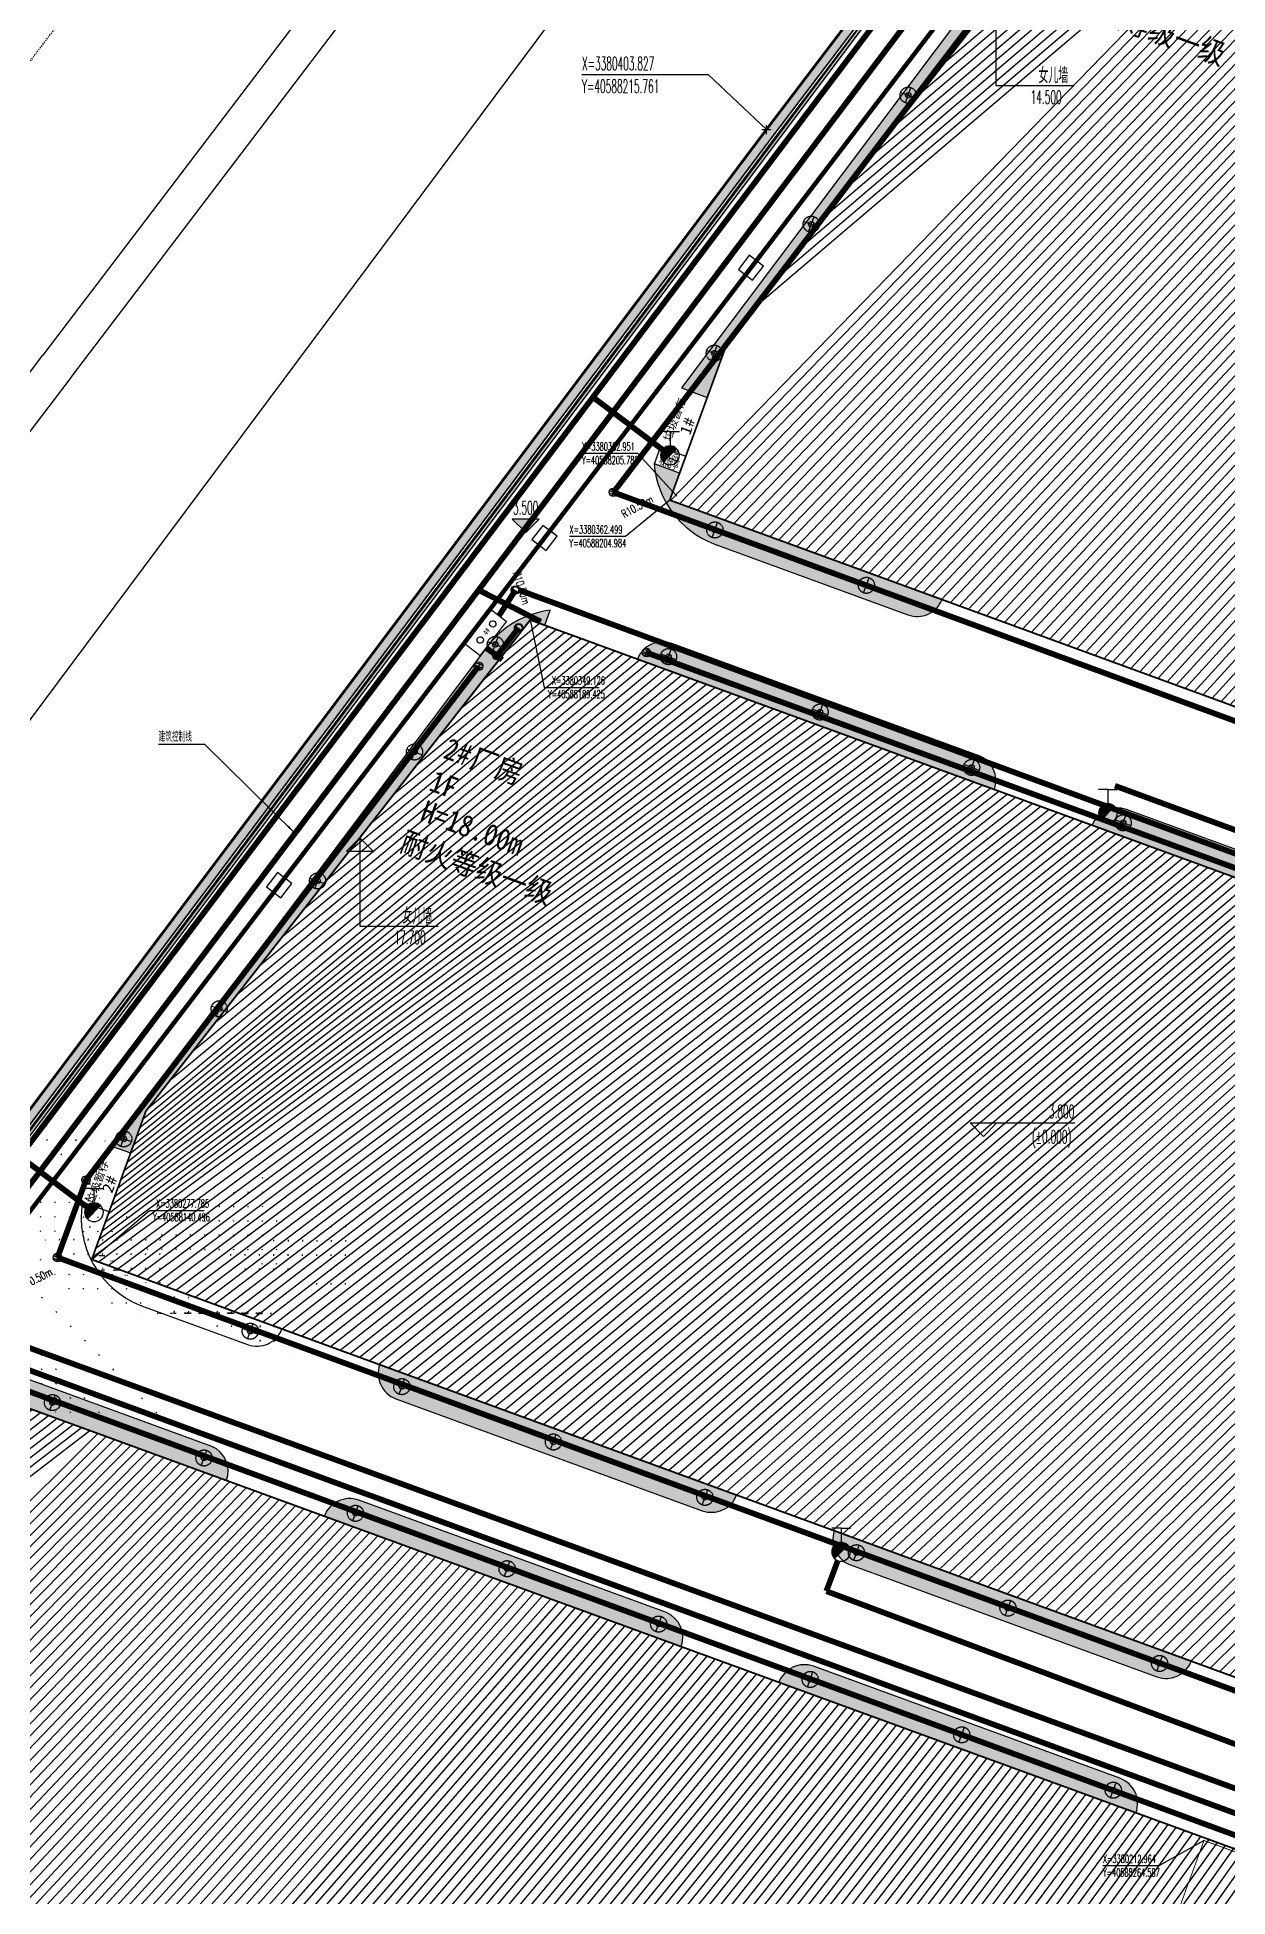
# Model space of a CAD drawing. Extents: x 40587128995 to 40589176181, y 3379422231 to 3381196839.
# Drawn here: x 40588134414 to 40588267242, y 3380206683 to 3380414141 of the extents above; entities that cross this region are included whole.
import ezdxf

# ---------------------------------------------------------------- set-up
doc = ezdxf.new("R2010")
doc.units = 0
doc.header["$LTSCALE"] = 10
for name, pattern in [('CENTER', [50.800000000000004, 31.75, -6.35, 6.35, -6.35]), ('CONTINOUS', [0]), ('DASH', [0.35, 0.25, -0.1]), ('DASHDOT', [25.399999999999995, 12.7, -6.349999999999999, 0, -6.349999999999999]), ('DOTE', [2.4200000000000004, 2, -0.2, 0.02, -0.2]), ('PHANTOM2', [31.749999999999986, 15.875, -3.174999999999999, 3.174999999999999, -3.174999999999999, 3.174999999999999, -3.174999999999999])]:
    doc.linetypes.add(name, pattern=pattern)
for name, color, linetype in [('0-HX', 1, 'Continuous'), ('A-AXIS-DOTE', 14, 'DOTE'), ('A-CURTAIN', 84, 'Continuous'), ('A-HATCH-1', 252, 'Continuous'), ('A-LIN-V', 9, 'Continuous'), ('A-SFCE', 30, 'Continuous'), ('A-建筑提资施工单位', 211, 'Continuous'), ('AS-WALL', 40, 'Continuous'), ('EQUIP_消火栓', 7, 'Continuous'), ('Gps-ZF污水', 2, 'TG_W'), ('JT-路缘石线', 5, 'Continuous'), ('JT-道路中心线', 1, 'DASHDOT'), ('JT-道路红线', 7, 'Continuous'), ('PUB_TEXT', 7, 'Continuous'), ('WELL_污水', 2, 'Continuous'), ('WELL_雨水', 4, 'Continuous'), ('WIRE-照明', 1, 'Continuous'), ('YD-规划单元', 6, 'PHANTOM2'), ('建-尺寸', 3, 'Continuous'), ('建-引出', 3, 'Continuous'), ('建-文字', 7, 'Continuous'), ('建-标高', 3, 'Continuous'), ('建筑物控制线', 7, 'Continuous'), ('总-坐标', 3, 'Continuous'), ('总-标高', 3, 'Continuous'), ('高压线', 210, 'Continuous')]:
    doc.layers.add(name, color=color, linetype=linetype)
for name, color, linetype, lineweight in [('Gps-ZF消防', 1, 'TG_X', 60), ('Gps-ZF给水', 3, 'TG_J', 60), ('Gps-ZF雨水', 4, 'TG_Y', 60)]:
    doc.layers.add(name, color=color, linetype=linetype, lineweight=lineweight)
doc.styles.add('-宋体', font='', dxfattribs={"width": 0.75})
doc.styles.add('A-DIM', font='SIMPLEX', dxfattribs={"bigfont": 'GBCBIG'})
doc.styles.add('A-STANDARD', font='SIMPLEX', dxfattribs={"width": 0.7, "bigfont": 'GBCBIG'})
doc.styles.add('TG_LINETYPE', font='SIMPLEX', dxfattribs={"width": 0.8, "height": 3, "bigfont": 'HZTXT'})
doc.styles.add('黑体', font='simhei.ttf', dxfattribs={"width": 0.9})
doc.styles.get('-宋体').set_extended_font_data('SimSun')
doc.linetypes.add('TG_GD', pattern='A,2,-0.7,["GD",TG_LINETYPE,S=0.1,R=0,X=-0.6,Y=-0.15],0', length=2.7)
doc.linetypes.add('TG_J', pattern='A,2,-0.3,["J",TG_LINETYPE,S=0.1,R=0,X=-0.23,Y=-0.15],0', length=2.3)
doc.linetypes.add('TG_W', pattern='A,2,-0.3,["W",TG_LINETYPE,S=0.1,R=0,X=-0.23,Y=-0.15],0', length=2.3)
doc.linetypes.add('TG_X', pattern='A,5,-0.3,["X",TG_LINETYPE,S=0.1,R=0,X=-0.23,Y=-0.15],0', length=5.3)
doc.linetypes.add('TG_Y', pattern='A,2,-0.3,["Y",TG_LINETYPE,S=0.1,R=0,X=-0.25,Y=-0.15],0', length=2.3)
pattern_1 = [(19.99999999999998, (440.107795715332, 194.2398300170898), (956.275963936384, 2050.740422578524), [240, -48, 64, -48, 240, -960]), (19.99999999999998, (348.5154342651367, 211.9834671020508), (956.275963936384, 2050.740422578524), [160, -120, 240, -120, 160, -800]), (19.99999999999998, (655.8504104614258, 1004.918022155762), (956.275963936384, 2050.740422578524), [200, -80, 200, -1120]), (19.99999999999998, (-205.3501281738281, 1032.003547668457), (956.275963936384, 2050.740422578524), [80, -160, 80, -1280]), (110, (-54.99931335449219, 1086.72677230835), (-2050.740422578524, 956.275963936384), [143.9999999999999, -1456]), (110, (724.3924865722656, 348.7915229797363), (-2050.740422578524, 956.275963936384), [159.9999999999999, -1440]), (110, (881.3766403198242, 1087.002857208252), (-2050.740422578524, 956.275963936384), [159.9999999999999, -1440]), (65.00000000000001, (925.3208694458008, 404.8966331481934), (-547.2322293314808, 1503.508193286057), [160, -2102.7416992]), (154.9999999999999, (534.4087371826172, 262.6162528991699), (-1503.508193286057, -547.2322293314808), [160, -2102.741699199999]), (83.43494882, (877.4794540405273, 395.9972076416016), (-547.2322292444445, 1503.508193285503), [160, -3417.7087632]), (95.96375653, (799.5678939819336, 376.1531410217285), (-547.2322291846804, 1503.508193052025), [159.9999999999999, -6436.969001599999]), (95.96375653, (956.5520477294922, 1114.364471435547), (-547.2322291846804, 1503.508193052025), [128, -6468.969001599999]), (95.96375653, (-24.92916107177734, 1097.671417236328), (-547.2322291846804, 1503.508193052025), [112, -6484.969001599998]), (124.03624347, (649.2170791625977, 321.4299125671387), (-547.2322292935037, 1503.508193012417), [160, -6436.9690016]), (124.03624347, (806.2012252807617, 1059.641246795654), (-547.2322292935037, 1503.508193012417), [128, -6468.9690016]), (124.03624347, (-85.06947326660156, 1075.782127380371), (-547.2322292935037, 1503.508193012417), [112, -6484.9690016]), (136.5650512, (576.7778244018555, 286.5507621765137), (-547.2322299226216, 1503.508193038666), [159.9999999999999, -3417.706876319999])]
pattern_2 = [(45, (0, 0), (-673.5192090801867, 673.5192090801867), [])]

# ---------------------------------------------------------------- blocks, each defined once
blk = doc.blocks.new('GGRrrrr')
at = {"layer": 'A-CURTAIN'}
h = blk.add_hatch(dxfattribs=at)
h.set_pattern_fill('草坪或沼泽', color=256, scale=400, angle=19.99999999999998)
h.set_pattern_definition(pattern_1)
h.paths.add_polyline_path([(1393117.320922852, 618300.9193000793), (1393292.936767578, 540880.4741477966), (1330517.002159119, 532866.5696678162), (1241737.975387573, 527102.5202484131), (1161598.890319824, 521245.7613601685), (1240382.850791931, 783371.5528144836), (1244595.073738098, 797109.7279624939), (1261185.678756714, 852563.1131820679), (1335771.367614746, 847453.3053207397), (1355485.375518799, 842594.5098495483), (1380777.422203064, 840861.7712898254), (1392639.610717773, 828900.035358429), (1392845.235137939, 738250.2696037292), (1391845.237701416, 738248.0012702942), (1391806.246421814, 755447.9559936523), (1391306.45426178, 755446.8222770691), (1391785.831069946, 764447.9511528015), (1391640.544288635, 828487.3259391785), (1380332.88168335, 839889.8824043274), (1355330.389472961, 841602.7838134766), (1335616.381584167, 846461.5792884827), (1261914.650527954, 851510.8278846741), (1245552.140869141, 796819.8416023254), (1241339.732727051, 783081.0626220703), (1162974.660324097, 522348.9729347229), (1241669.135520935, 528100.1562232971), (1330421.199440002, 533862.4550628662), (1392290.937599182, 541760.6755371094), (1392117.323532104, 618298.6509666443)])
h.paths.add_polyline_path([(1393076.15146637, 636450.5321846008), (1392076.154045105, 636448.2638511658), (1392062.989784241, 641998.404788971), (1391563.607894897, 641997.2195243835), (1392041.628883362, 650998.2749595642), (1391886.520614624, 720048.3890342712), (1392886.518035889, 720050.6573638916)])
h = blk.add_hatch(dxfattribs=at)
h.set_pattern_fill('草坪或沼泽', color=256, scale=400, angle=19.99999999999998)
h.set_pattern_definition([(19.99999999999998, (440.107795715332, 194.2398300170898), (956.2759639363836, 2050.740422578524), [240, -48, 64, -48, 240, -960]), (19.99999999999998, (348.5154342651367, 211.9834671020508), (956.2759639363836, 2050.740422578524), [160, -120, 240, -120, 160, -800]), (19.99999999999998, (655.8504104614258, 1004.918022155762), (956.2759639363836, 2050.740422578524), [200, -80, 200, -1120]), (19.99999999999998, (-205.3501281738281, 1032.003547668457), (956.2759639363836, 2050.740422578524), [80, -160, 80, -1280]), (110, (-54.99931335449219, 1086.72677230835), (-2050.740422578524, 956.2759639363836), [143.9999999999999, -1456]), (110, (724.3924865722656, 348.7915229797363), (-2050.740422578524, 956.2759639363836), [159.9999999999999, -1440]), (110, (881.3766403198242, 1087.002857208252), (-2050.740422578524, 956.2759639363836), [159.9999999999999, -1440]), (65.00000000000001, (925.3208694458008, 404.8966331481934), (-547.2322293314807, 1503.508193286057), [160, -2102.7416992]), (154.9999999999999, (534.4087371826172, 262.6162528991699), (-1503.508193286057, -547.2322293314807), [160, -2102.741699199999]), (83.43494882, (877.4794540405273, 395.9972076416016), (-547.2322292444445, 1503.508193285503), [160, -3417.7087632]), (95.96375653, (799.5678939819336, 376.1531410217285), (-547.2322291846804, 1503.508193052025), [159.9999999999999, -6436.969001599999]), (95.96375653, (956.5520477294922, 1114.364471435547), (-547.2322291846804, 1503.508193052025), [128, -6468.969001599999]), (95.96375653, (-24.92916107177734, 1097.671417236328), (-547.2322291846804, 1503.508193052025), [112, -6484.969001599998]), (124.03624347, (649.2170791625977, 321.4299125671387), (-547.2322292935037, 1503.508193012417), [160, -6436.9690016]), (124.03624347, (806.2012252807617, 1059.641246795654), (-547.2322292935037, 1503.508193012417), [128, -6468.9690016]), (124.03624347, (-85.06947326660156, 1075.782127380371), (-547.2322292935037, 1503.508193012417), [112, -6484.9690016]), (136.5650512, (576.7778244018555, 286.5507621765137), (-547.232229922622, 1503.508193038667), [159.9999999999999, -3417.706876319999])])
edge = h.paths.add_edge_path()
edge.add_line((1391002.783584595, 755446.1334381104), (1391033.862896324, 755969.2298610318))
edge.add_line((1391033.86289978, 755969.2298622131), (1391484.60933056, 764440.2374043328))
edge.add_line((1391484.609329224, 764440.2374038696), (1391240.917746339, 828322.242167785))
edge.add_line((1391240.917747498, 828322.2421684265), (1380155.065434195, 839501.1268444082))
edge.add_line((1380155.065429688, 839501.1268424988), (1355268.395031075, 841206.093397873))
edge.add_line((1355268.39503479, 841206.0933990479), (1335554.387081419, 846064.8888675765))
edge.add_line((1335554.387077332, 846064.8888664246), (1262206.239214119, 851089.9137592164))
edge.add_line((1262206.239219666, 851089.9137611389), (1173161.430034699, 554852.1791891612))
edge.add_line((1173161.430030823, 554852.1791877747), (1173522.489795612, 554879.6278408373))
edge.add_line((1173522.4897995, 554879.6278419495), (1259298.694751966, 840247.1814245735))
edge.add_line((1259298.694747925, 840247.1814231873), (1260664.251583645, 840250.287743258))
edge.add_line((1260664.251579285, 840250.2877464294), (1260650.720505403, 845748.0085758491))
edge.add_line((1260650.72051239, 845748.0085716248), (1335651.042472096, 845918.1516353745))
edge.add_line((1335651.042472839, 845918.151638031), (1335663.543034486, 840420.7167655955))
edge.add_line((1335663.543029785, 840420.7167663574), (1342663.498677632, 840436.620142065))
edge.add_line((1342663.498680115, 840436.6201400757), (1342656.698541388, 843434.4194341273))
edge.add_line((1342656.698539734, 843434.4194335938), (1345656.684828249, 843441.2245361431))
edge.add_line((1345656.684829712, 843441.2245368958), (1345663.514863657, 840443.5152480957))
edge.add_line((1345663.514862061, 840443.515247345), (1365660.002805453, 840488.87754378))
edge.add_line((1365660.002807617, 840488.8775444031), (1374552.106933233, 839873.2337869616))
edge.add_arc((1367357.655082703, 824128.4532546997), 17310.63983173795, 5.5802626876526915, 65.44234737564938, ccw=False)
edge.add_line((1384586.259040833, 825811.7408561707), (1385552.940604924, 825812.0992239242))
edge.add_line((1385552.940605164, 825812.0992240906), (1390246.63666195, 825822.7249858105))
edge.add_line((1390246.636665344, 825822.72498703), (1390404.911168448, 755445.2751032704))
edge.add_line((1390404.911170959, 755445.2751045227), (1391002.783589707, 755446.1334401162))
h = blk.add_hatch(dxfattribs=at)
h.set_pattern_fill('草坪或沼泽', color=256, scale=400, angle=19.99999999999998)
h.set_pattern_definition(pattern_1)
edge = h.paths.add_edge_path()
edge.add_line((1244511.714828491, 753063.8315238953), (1244495.919566525, 760027.0825533024))
edge.add_line((1244495.91960144, 760027.0825538635), (1267770.087429236, 832316.7940167233))
edge.add_line((1267770.087432861, 832316.7940177917), (1276681.976823113, 832337.0095257644))
edge.add_line((1276681.976821899, 832337.0095252991), (1276681.864180329, 832386.6813997305))
edge.add_arc((1274781.869064331, 832382.3714904785), 1900.000004354328, 0.1299683560727448, 90.13029558499731)
edge.add_line((1274777.548301697, 834282.3665809631), (1273442.691794555, 834279.3309857612))
edge.add_arc((1273670.986663818, 823776.4695892334), 10505.34226203356, 91.24521050012937, 163.5760376897314)
edge.add_line((1263594.306396484, 826746.7777709961), (1241444.485177469, 753056.8738986957))
edge.add_line((1241444.485176086, 753056.8738975525), (1244511.714866437, 753063.8315246797))
h = blk.add_hatch(dxfattribs=at)
h.set_pattern_fill('草坪或沼泽', color=256, scale=400, angle=19.99999999999998)
h.set_pattern_definition(pattern_1)
edge = h.paths.add_edge_path()
edge.add_arc((1251035.08908844, 748479.080696106), 10502.4191854123, 204.9011365285855, 269.0242459533844)
edge.add_line((1250856.24029541, 737978.1844558716), (1273895.891715717, 738030.4470174348))
edge.add_arc((1273887.830123901, 741033.4533042908), 3003.017108624813, 270.1538102820707, 358.1640819205608)
edge.add_line((1276889.305717468, 740937.2446479797), (1244539.388879331, 740863.8629252309))
edge.add_line((1244539.388885498, 740863.8629264832), (1244532.130176988, 744063.8546750674))
edge.add_line((1244532.130172729, 744063.854675293), (1241508.802618243, 744056.9966351244))
h = blk.add_hatch(dxfattribs=at)
h.set_pattern_fill('草坪或沼泽', color=256, scale=400, angle=19.99999999999998)
h.set_pattern_definition(pattern_1)
edge = h.paths.add_edge_path()
edge.add_line((1340673.053886414, 726131.8710365295), (1304273.147523377, 726049.3024029064))
edge.add_arc((1304280.257789612, 723048.5780677795), 3000.732761440782, 90.13576303030504, 179.160840893651)
edge.add_line((1301279.846862793, 723092.5254974365), (1343679.737787056, 723188.7043322843))
edge.add_arc((1340679.557159424, 723131.1453666687), 3000.732717909149, 1.099094208299572, 90.12417308169158)
h = blk.add_hatch(dxfattribs=at)
h.set_pattern_fill('草坪或沼泽', color=256, scale=400, angle=19.99999999999998)
h.set_pattern_definition(pattern_1)
edge = h.paths.add_edge_path()
edge.add_line((1213241.468276978, 651742.6384086609), (1213230.245631259, 656690.0771190752))
edge.add_line((1213230.245628357, 656690.0771179199), (1234555.110030854, 722941.168785134))
edge.add_line((1234555.110023499, 722941.1687889099), (1236280.014089942, 722945.0815126264))
edge.add_line((1236280.014099121, 722945.0815086365), (1236275.950220798, 724736.6308973046))
edge.add_arc((1241091.393806458, 715405.9554367065), 10500.00008225838, 117.2976864888419, 163.2701943690267)
edge.add_line((1231035.828521729, 718428.4722938538), (1210989.765795253, 651737.5307025709))
edge.add_line((1210989.765800476, 651737.5307044983), (1213241.468278664, 651742.6384090135))
h = blk.add_hatch(dxfattribs=at)
h.set_pattern_fill('草坪或沼泽', color=256, scale=400, angle=19.99999999999998)
h.set_pattern_definition(pattern_1)
edge = h.paths.add_edge_path()
edge.add_line((1286673.192825317, 726009.3791160583), (1250273.286475942, 725926.8104894941))
edge.add_arc((1250280.396728516, 722926.0861434937), 3000.732772074907, 90.13576314297943, 179.1608408723139)
edge.add_line((1247279.985809326, 722970.0335731506), (1289679.876683383, 723066.212411882))
edge.add_arc((1286679.696029663, 723008.6534385681), 3000.732725771154, 1.099094388058252, 90.12417214740054)
h = blk.add_hatch(dxfattribs=at)
h.set_pattern_fill('草坪或沼泽', color=256, scale=400, angle=19.99999999999998)
h.set_pattern_definition(pattern_1)
edge = h.paths.add_edge_path()
edge.add_arc((1220429.906616211, 646659.3443145752), 10502.36725285113, 190.5551207995654, 269.0246204464354)
edge.add_line((1220251.127334595, 636158.4988288879), (1232876.804333863, 636187.1385668392))
edge.add_arc((1232869.683876038, 639187.8729019165), 3000.742783217569, 270.1359572156081, 359.1610467982657)
edge.add_line((1235870.104980469, 639143.9361076355), (1213270.16315967, 639092.6709738355))
edge.add_line((1213270.163154602, 639092.6709747314), (1213257.346861058, 644742.6564221524))
edge.add_line((1213257.346862793, 644742.6564216614), (1210105.248521833, 644735.5062795302))
h = blk.add_hatch(dxfattribs=at)
h.set_pattern_fill('草坪或沼泽', color=256, scale=400, angle=19.99999999999998)
h.set_pattern_definition(pattern_1)
edge = h.paths.add_edge_path()
edge.add_arc((1286869.555404663, 639310.375164032), 3000.732495473213, 270.1357585763391, 359.160846078512)
edge.add_line((1289869.966064453, 639266.4280128479), (1247470.075112538, 639170.2491647773))
edge.add_arc((1250482.251991272, 639240.0633735657), 3012.985823415574, 181.3277252892525, 269.8959363115104)
edge.add_line((1250476.779647827, 636227.0825157166), (1286876.665432227, 636309.6510913904))
h = blk.add_hatch(dxfattribs=at)
h.set_pattern_fill('草坪或沼泽', color=256, scale=400, angle=19.99999999999998)
h.set_pattern_definition(pattern_1)
edge = h.paths.add_edge_path()
edge.add_arc((1340869.416442871, 639432.8670730591), 3000.732488331771, 270.1357586946323, 359.1608460612784)
edge.add_line((1343869.827095032, 639388.9199180603), (1301469.936208466, 639292.7410691375))
edge.add_arc((1304482.113044739, 639362.5552558899), 3012.985795239498, 181.3277248735228, 269.8959357143729)
edge.add_line((1304476.640686035, 636349.5744285583), (1340876.52647743, 636432.1430073141))
h = blk.add_hatch(dxfattribs=at)
h.set_pattern_fill('草坪或沼泽', color=256, scale=400, angle=19.99999999999998)
h.set_pattern_definition(pattern_1)
edge = h.paths.add_edge_path()
edge.add_line((1185748.074562073, 560630.0388450623), (1185733.640342871, 566993.2914012733))
edge.add_line((1185733.640342712, 566993.2914009094), (1203143.912731761, 621069.6545047899))
edge.add_line((1203143.912742615, 621069.6545028687), (1235910.93553076, 621144.0030057082))
edge.add_arc((1232910.943313599, 621137.1773109436), 2999.999985297673, 0.1303612998922534, 87.61311056244813)
edge.add_line((1233035.884391785, 624134.5744552612), (1209907.398558564, 624081.9055503625))
edge.add_arc((1210514.833221436, 613566.1014328003), 10533.33342763112, 93.30595849659449, 162.2692528149877)
edge.add_line((1200481.852256775, 616773.9675941467), (1193114.388335245, 592268.2086978712))
edge.add_line((1193114.388336182, 592268.2086982727), (1183603.077510351, 560625.1731884984))
edge.add_line((1183603.077507019, 560625.1731872559), (1185748.074572494, 560630.0388427951))
h = blk.add_hatch(dxfattribs=at)
h.set_pattern_fill('草坪或沼泽', color=256, scale=400, angle=19.99999999999998)
h.set_pattern_definition(pattern_1)
edge = h.paths.add_edge_path()
edge.add_line((1287040.806640625, 624256.8511352539), (1250504.113560064, 624177.0929171236))
edge.add_arc((1250510.89805603, 621177.1005744934), 3000.000015930785, 90.12957437084302, 180.1295743348205)
edge.add_line((1247510.905708313, 621170.3160820007), (1289910.796650928, 621266.4949332544))
edge.add_arc((1286910.804420471, 621259.6692237854), 2999.999999915158, 0.1303615983810036, 87.51636267160562)
h = blk.add_hatch(dxfattribs=at)
h.set_pattern_fill('草坪或沼泽', color=256, scale=400, angle=19.99999999999998)
h.set_pattern_definition(pattern_1)
edge = h.paths.add_edge_path()
edge.add_arc((1340910.665458679, 621382.1611061096), 3000.000032491627, 0.1303622008561954, 90.01041753989271)
edge.add_line((1340910.120002747, 624382.1610908508), (1304510.221264935, 624299.5989977652))
edge.add_arc((1304510.779785156, 621299.578414917), 3000.020633575555, 90.01066680074346, 180.1293045809646)
edge.add_line((1301510.766784668, 621292.8080024719), (1343910.6577286, 621388.9868501455))
h = blk.add_hatch(dxfattribs=at)
h.set_pattern_fill('草坪或沼泽', color=256, scale=400, angle=19.99999999999998)
h.set_pattern_definition(pattern_1)
edge = h.paths.add_edge_path()
edge.add_arc((1366854.08354187, 557567.3064079285), 10500.95958867027, 276.7299927720031, 359.7136384216881)
edge.add_line((1377354.912010193, 557514.8233337402), (1377227.296795576, 613895.1785001811))
edge.add_arc((1366726.211540222, 613939.9874267578), 10501.18082145006, 359.7555160636466, 90.67036962113156)
edge.add_line((1366603.3489151, 624440.4494819641), (1358403.815305169, 624421.84987187))
edge.add_arc((1358513.579162598, 621420.9000549316), 3002.956530078024, 92.09473824480673, 180.1068492148898)
edge.add_line((1355510.627868652, 621415.2999305725), (1371310.587276265, 621451.1401619813))
edge.add_line((1371310.587272644, 621451.1401634216), (1371476.631944446, 548251.2558653583))
edge.add_line((1371476.631950378, 548251.2558631897), (1355676.334831895, 548215.403894989))
edge.add_line((1355676.334831238, 548215.4038963318), (1355678.849491072, 547255.2565739391))
edge.add_arc((1357184.369812012, 547261.123123169), 1505.531773620441, 180.2232627455438, 273.2156327615923)
edge.add_line((1357268.821014404, 545757.9618110657), (1368084.697529821, 547138.7043205072))
for points in [[(1161598.890319824, 521245.7613601685), (1240382.850791931, 783371.5528144836), (1244595.073738098, 797109.7279624939), (1261185.678756714, 852563.1131820679), (1335771.367614746, 847453.3053207397), (1355485.375518799, 842594.5098495483), (1380777.422203064, 840861.7712898254), (1392639.610717773, 828900.035358429), (1392845.235137939, 738250.2696037292), (1391845.237701416, 738248.0012702942), (1391806.246421814, 755447.9559936523), (1391306.45426178, 755446.8222770691), (1391785.831069946, 764447.9511528015), (1391640.544288635, 828487.3259391785), (1380332.88168335, 839889.8824043274), (1355330.389472961, 841602.7838134766), (1335616.381584167, 846461.5792884827), (1261914.650527954, 851510.8278846741), (1245552.140869141, 796819.8416023254), (1241339.732727051, 783081.0626220703), (1162974.660324097, 522348.9729347229)], [(1262206.239219666, 851089.9137611389), (1173161.430030823, 554852.1791877747)], [(1173522.4897995, 554879.6278419495), (1259298.694747925, 840247.1814231873)]]:
    blk.add_lwpolyline(points, dxfattribs=at)
for points in [[(1244511.714828491, 753063.8315238953), (1244495.91960144, 760027.0825538635), (1267770.087432861, 832316.7940177917), (1276681.976821899, 832337.0095252991), (1276681.864181519, 832386.6814002991, 0.4142152351523207), (1274777.548301697, 834282.3665809631), (1273442.691795349, 834279.330986023, 0.3265163471127786), (1263594.306396484, 826746.7777709961), (1241444.485176086, 753056.8738975525)], [(1340673.053886414, 726131.8710365295), (1304273.147521973, 726049.3024024963, 0.4092385442458439), (1301279.846862793, 723092.5254974365), (1343679.737785339, 723188.7043304443, 0.4092385493910953)], [(1213241.468276978, 651742.6384086609), (1213230.245628357, 656690.0771179199), (1234555.110023499, 722941.1687889099), (1236280.014099121, 722945.0815086365), (1236275.950218201, 724736.630897522, 0.2033273801087603), (1231035.828521729, 718428.4722938538), (1210989.765800476, 651737.5307044983)], [(1286673.192825317, 726009.3791160583), (1250273.286476135, 725926.8104896545, 0.4092385435631795), (1247279.985809326, 722970.0335731506), (1289679.876663208, 723066.2124137878, 0.4092385437160415)], [(1210105.248519897, 644735.5062789917, 0.3564257198133136), (1220251.127334595, 636158.4988288879), (1232876.804328918, 636187.1385650635, 0.4092386039449073), (1235870.104980469, 639143.9361076355), (1213270.163154602, 639092.6709747314), (1213257.346862793, 644742.6564216614), (1210105.248519897, 644735.5062789917)], [(1286876.665435791, 636309.6510925293, 0.4092385933467603), (1289869.966064453, 639266.4280128479), (1247470.075119019, 639170.2491645813, 0.4069131239025187), (1250476.779647827, 636227.0825157166)], [(1340876.526481628, 636432.1430091858, 0.4092385926563766), (1343869.827095032, 639388.9199180603), (1301469.936210632, 639292.7410697937, 0.4069131229799161), (1304476.640686035, 636349.5744285583)], [(1185748.074562073, 560630.0388450623), (1185733.640342712, 566993.2914009094), (1203143.912742615, 621069.6545028687), (1235910.935531616, 621144.0030059814, 0.4014032657888819), (1233035.884391785, 624134.5744552612), (1209907.3985672, 624081.9055480957, 0.3103326616780871), (1200481.852256775, 616773.9675941467), (1193114.388336182, 592268.2086982727), (1183603.077507019, 560625.1731872559)], [(1287040.806640625, 624256.8511352539), (1250504.113563538, 624177.092918396, 0.4142135621889499), (1247510.905708313, 621170.3160820007), (1289910.796653748, 621266.494934082, 0.4009131874781764)], [(1343910.657730103, 621388.9868507385, 0.4136005439757319), (1340910.120002747, 624382.1610908508), (1304510.221229553, 624299.5990028381, 0.4148201630166241), (1301510.766784668, 621292.8080024719)]]:
    blk.add_lwpolyline(points, format="xyb", close=True, dxfattribs=at)
blk.add_lwpolyline([(1241509.020378113, 744056.9971313477, 0.2873268089435856), (1250856.24029541, 737978.1844558716), (1273895.891716003, 738030.4470176697, 0.4040783612994883), (1276889.305717468, 740937.2446479797), (1244539.388885498, 740863.8629264832), (1244532.130172729, 744063.854675293), (1241508.802619934, 744056.996635437)], format="xyb", dxfattribs=at)
blk = doc.blocks.new('G$CD8C487B3')
at = {"layer": 'A-LIN-V'}
blk.add_lwpolyline([(-829.9999923706055, 1420.000015258789), (1170.000009536743, 1420.000015258789), (1170.000015258789, -1579.999984741211), (-829.9999923706055, -1579.999984741211)], close=True, dxfattribs=at)
at = {"layer": '建-文字', "style": 'A-STANDARD', "width": 0.7}
for s, p in [('成品', (131.3953342437744, -770.7031173706055)), ('吸烟亭', (1076.070449829102, -1170.814247131348))]:
    blk.add_text(s, height=1057.777777777778, rotation=89.99999981319148, dxfattribs=at).set_placement(p)
blk = doc.blocks.new('G$C8544DC05')
at = {"layer": 'A-AXIS-DOTE'}
for points in [[(-0.4500000402331352, -1.499999985098839), (0.4499999657273293, -1.49999999627471)], [(-5.21540641784668e-08, -1.949999995529652), (-7.450580596923828e-09, -1.049999989569187)]]:
    blk.add_lwpolyline(points, dxfattribs=at)
at = {"layer": 'A-LIN-V', "linetype": 'DASH', "ltscale": 0.001}
blk.add_circle((-3.725290298461914e-08, -1.49999999627471), 0.4500000024073871, dxfattribs=at)
at = {"layer": 'A-LIN-V'}
blk.add_circle((-3.725290298461914e-08, -1.49999999627471), 0.1500000024073871, dxfattribs=at)
at = {"layer": '建-文字', "style": 'A-STANDARD', "width": 0.7}
blk.add_text('路灯', height=0.1762962962962963, dxfattribs=at).set_placement((-0.120827428996563, -1.579730201512575))
blk = doc.blocks.new('00总图-C')
at = {"layer": 'A-HATCH-1'}
h = blk.add_hatch(dxfattribs=at)
h.set_pattern_fill('ANSI31', color=256, scale=600)
h.set_pattern_definition([(45, (0, 0), (-673.5192090801866, 673.5192090801866), [])])
h.paths.add_polyline_path([(40588309017.24251, 3380324808.789411), (40588308914.29071, 3380324527.007708), (40588204983.80682, 3380362499.063575), (40588211560.117, 3380380498.591922), (40588258364.53622, 3380440305.243856), (40588340280.27267, 3380410376.499106), (40588340177.32092, 3380410094.717414), (40588342807.28352, 3380409133.833927), (40588342910.23534, 3380409415.615627), (40588355167.73914, 3380404937.212323), (40588323801.75727, 3380319087.720896), (40588311578.57062, 3380323660.051459), (40588311647.2051, 3380323847.90593)])
h = blk.add_hatch(dxfattribs=at)
h.set_pattern_fill('ANSI31', color=256, scale=600)
h.set_pattern_definition(pattern_2)
h.paths.add_polyline_path([(40588140496.06805, 3380277785.006165), (40588146540.46045, 3380294328.662395), (40588189424.8968, 3380349126.363404), (40588317658.96648, 3380302274.746078), (40588288901.09678, 3380223563.724436)])
h = blk.add_hatch(dxfattribs=at)
h.set_pattern_fill('ANSI31', color=256, scale=600)
h.set_pattern_definition(pattern_2)
h.paths.add_polyline_path([(40588089757.16908, 3380219628.731724), (40588083180.85894, 3380201629.203375), (40588257603.73141, 3380137902.038649), (40588282723.98868, 3380206656.82238), (40588124769.27721, 3380264367.177512)])
at = {"layer": '建-引出'}
blk.add_hatch(color=256, dxfattribs=at).paths.add_polyline_path([(40588163089.66531, 3380325427.393301), (40588162532.40985, 3380326144.23807), (40588162364.05771, 3380325973.189668)], flags=17)
at = {"layer": '建-标高'}
blk.add_hatch(color=256, dxfattribs=at).paths.add_polyline_path([(40588188913.04744, 3380358868.641962), (40588190413.04744, 3380360368.641962), (40588187413.04744, 3380360368.641962)], flags=17)
at = {"layer": '总-坐标'}
for points in [[(40588205787.63011, 3380362950.636289), (40588205440.64363, 3380363446.620574), (40588205322.81322, 3380363338.380127)], [(40588204983.80679, 3380362499.063608), (40588204469.19778, 3380362180.351192), (40588204570.68082, 3380362056.653201)], [(40588189424.89684, 3380349126.36341), (40588189467.95969, 3380348522.587276), (40588189624.64993, 3380348554.962736)], [(40588140496.06788, 3380277785.006221), (40588141004.88725, 3380278112.882543), (40588140901.20544, 3380278234.743461)], [(40588264586.97226, 3380212963.858318), (40588264024.46583, 3380212740.281613), (40588264102.69575, 3380212600.71056)]]:
    blk.add_hatch(color=256, dxfattribs=at).paths.add_polyline_path(points, flags=17)
at = {"color": 1, "linetype": 'DASH', "ltscale": 3, "const_width": 300}
blk.add_lwpolyline([(40588374373.70446, 3380393980.898591), (40588367371.55781, 3380409302.927993), (40588344233.50639, 3380419662.492842), (40588327409.83178, 3380431029.725266), (40588259176.22743, 3380461579.853973), (40588224457.8989, 3380415266.100388), (40588215760.93867, 3380403827.430825), (40588051310.19777, 3380185028.900704), (40588128542.3989, 3380162853.200386), (40588213851.09889, 3380137607.100389), (40588275532.99889, 3380123451.400389)], close=True, dxfattribs=at)
at = {"layer": '0-HX', "linetype": 'CENTER', "ltscale": 0.2}
blk.add_lwpolyline([(40588374373.70446, 3380393980.898591), (40588367371.55781, 3380409302.927993), (40588344233.50639, 3380419662.492842), (40588327409.83178, 3380431029.725266), (40588259176.22743, 3380461579.853973), (40588224457.8989, 3380415266.100388), (40588215760.93867, 3380403827.430825), (40588051310.19777, 3380185028.900704), (40588128542.3989, 3380162853.200386), (40588213851.09889, 3380137607.100389), (40588275532.99889, 3380123451.400389)], close=True, dxfattribs=at)
at = {"layer": 'A-SFCE', "linetype": 'DASH'}
for points in [[(40588297421.67845, 3380186275.2518), (40588274896.56686, 3380124623.454611), (40588214105.07052, 3380138574.811246), (40588128822.27942, 3380163813.243817), (40588052982.28779, 3380185589.19868), (40588216558.6606, 3380403224.398946), (40588225255.99951, 3380414663.566556), (40588259497.00459, 3380460340.577489), (40588326921.93321, 3380430152.515933), (40588343745.60792, 3380418785.283481), (40588361534.81735, 3380410820.547568), (40588366618.76474, 3380408544.319479), (40588373293.57961, 3380393938.554342), (40588351315.52277, 3380333784.059697), (40588347755.68797, 3380325498.369755)], [(40588297139.89675, 3380186378.203611), (40588274705.63725, 3380124975.070877), (40588214181.26199, 3380138865.124507), (40588128906.24356, 3380164101.256846), (40588053483.91479, 3380185757.288075), (40588216797.97619, 3380403043.488082), (40588225495.42977, 3380414482.806521), (40588259593.23772, 3380459968.794543), (40588326775.56367, 3380429889.353124), (40588343599.23837, 3380418522.120672), (40588361412.22539, 3380410546.738856), (40588366392.92683, 3380408316.736924), (40588372969.54214, 3380393925.851067), (40588351036.59865, 3380333894.832758), (40588347480.05086, 3380325616.793515)]]:
    blk.add_lwpolyline(points, dxfattribs=at)
at = {"layer": 'AS-WALL', "color": 20, "true_color": 0xf72408, "const_width": 200.0000000000001}
for points in [[(40588309017.24251, 3380324808.789411), (40588308914.29071, 3380324527.007708), (40588204983.80682, 3380362499.063575), (40588211560.117, 3380380498.591922), (40588258364.53622, 3380440305.243856), (40588340280.27267, 3380410376.499106), (40588340177.32092, 3380410094.717414), (40588342807.28352, 3380409133.833927), (40588342910.23534, 3380409415.615627), (40588355167.73914, 3380404937.212323), (40588323801.75727, 3380319087.720896), (40588311578.57062, 3380323660.051459), (40588311647.2051, 3380323847.90593)], [(40588140496.06805, 3380277785.006165), (40588146540.46045, 3380294328.662395), (40588189424.8968, 3380349126.363404), (40588317658.96648, 3380302274.746078), (40588288901.09678, 3380223563.724436)], [(40588089757.16908, 3380219628.731724), (40588083180.85894, 3380201629.203375), (40588257603.73141, 3380137902.038649), (40588282723.98868, 3380206656.82238), (40588124769.27721, 3380264367.177512)]]:
    blk.add_lwpolyline(points, close=True, dxfattribs=at)
at = {"layer": 'AS-WALL', "color": 20, "linetype": 'DASH', "ltscale": 5, "true_color": 0xf72408, "const_width": 100}
blk.add_lwpolyline([(40588258152.52041, 3380195352.59972), (40588276186.54923, 3380188763.684468), (40588282621.0011, 3380206374.943059), (40588264586.97227, 3380212963.858315)], close=True, dxfattribs=at)
at = {"layer": 'JT-路缘石线', "ltscale": 10}
for p, q in [((40588135068.89999, 3380378664.6), (40588211385.61452, 3380479039.945292)), ((40588058241.99999, 3380277739), (40588135061.59999, 3380378654.9)), ((40588135061.59999, 3380378654.9), (40588135063.99999, 3380378658.2)), ((40588135063.99999, 3380378658.2), (40588135066.49999, 3380378661.4)), ((40588135066.49999, 3380378661.4), (40588135068.89999, 3380378664.6))]:
    blk.add_line(p, q, dxfattribs=at)
at = {"layer": 'JT-道路中心线', "flags": 128}
blk.add_lwpolyline([(40587953364.21122, 3380173190.251926), (40588041492.8, 3380290410), (40588118350.4, 3380391375.9), (40588168585.5, 3380457447.5), (40588202101.37713, 3380502157.2)], dxfattribs=at)
at = {"layer": 'JT-道路红线'}
blk.add_lwpolyline([(40587953364.21122, 3380131584.317257), (40588061432.3, 3380275325.5), (40588138244.59999, 3380376231.9), (40588138247.59999, 3380376235.7), (40588138250.49999, 3380376239.6), (40588138253.39999, 3380376243.4), (40588191826.09999, 3380446704.8)], dxfattribs=at)
at = {"layer": 'YD-规划单元', "ltscale": 2, "const_width": 1, "flags": 128}
blk.add_lwpolyline([(40588202729.90428, 3380502157.2), (40588184977.99999, 3380477547.2), (40588119207.59999, 3380393357.8), (40588029278.7, 3380274194.2), (40587961257.39999, 3380183824), (40587953364.21122, 3380173332.789425)], dxfattribs=at)
at = {"layer": '建-尺寸'}
for points in [[(40588200299.75504, 3380360255.772153, 0, 0, 0), (40588203669.9231, 3380362111.201489, 198, 0, 0), (40588204195.53163, 3380362400.572662, 0, 0, 0)], [(40588187173.00892, 3380354054.313833, 0, 0, 0), (40588188509.12884, 3380349798.058485, 198, 0, 0), (40588188688.83379, 3380349225.60226, 0, 0, 0)], [(40588133211.0677, 3380274134.735587, 0, 0, 0), (40588139605.25226, 3380277444.47935, 198, 0, 0), (40588140138.10098, 3380277720.29133, 0, 0, 0)]]:
    blk.add_lwpolyline(points, format="xyseb", dxfattribs=at)
at = {"layer": '建-引出'}
for p, q in [((40588153113.591, 3380335246.213505), (40588147960.97829, 3380335246.213505)), ((40588163089.66531, 3380325427.393301), (40588153113.591, 3380335246.213505))]:
    blk.add_line(p, q, dxfattribs=at)
at = {"layer": '建-标高'}
for p, q in [((40588241373.78751, 3380418594.477855), (40588241373.78751, 3380408747.145233)), ((40588241373.78751, 3380408747.145233), (40588250115.99174, 3380408747.145233)), ((40588188913.04744, 3380358868.641962), (40588187413.04744, 3380360368.641962)), ((40588190413.04744, 3380360368.641962), (40588187413.04744, 3380360368.641962)), ((40588188913.04744, 3380358868.641962), (40588190413.04744, 3380360368.641962)), ((40588170410.37728, 3380324826.112896), (40588168910.37728, 3380323326.112896)), ((40588170410.37728, 3380324826.112896), (40588171910.37728, 3380323326.112896)), ((40588170410.37728, 3380324826.112896), (40588170410.37728, 3380314978.780274)), ((40588168910.37728, 3380323326.112896), (40588171910.37728, 3380323326.112896)), ((40588170410.37728, 3380314978.780274), (40588179152.58151, 3380314978.780274))]:
    blk.add_line(p, q, dxfattribs=at)
at = {"layer": '建筑物控制线', "color": 6, "linetype": 'CENTER', "ltscale": 0.2, "const_width": 10}
blk.add_lwpolyline([(40588368973.08014, 3380393769.17734), (40588363607.59248, 3380405509.885407), (40588341794.0139, 3380415276.44603), (40588324970.33929, 3380426643.678454), (40588260780.11314, 3380455383.471544), (40588228448.40328, 3380412253.433139), (40588219749.53176, 3380400812.249756), (40588059670.64772, 3380187830.390625), (40588129941.80135, 3380167653.417532), (40588215120.95673, 3380142445.654731), (40588272350.83876, 3380129311.671485)], close=True, dxfattribs=at)
at = {"layer": '总-坐标', "color": 6}
for p, q in [((40588209324.71053, 3380409927.577245), (40588195189.71053, 3380409927.577245)), ((40588215760.93867, 3380403827.430825), (40588209324.71053, 3380409927.577245)), ((40588215260.93867, 3380403827.430825), (40588216260.93867, 3380403827.430825)), ((40588215760.93867, 3380403327.430825), (40588215760.93867, 3380404327.430825))]:
    blk.add_line(p, q, dxfattribs=at)
at = {"layer": '总-坐标'}
for p, q in [((40588201414.17615, 3380367711.572681), (40588195177.17615, 3380367711.572681)), ((40588205787.63011, 3380362950.636289), (40588201414.17615, 3380367711.572681)), ((40588204983.80679, 3380362499.063608), (40588200054.58797, 3380358455.084391)), ((40588200054.58797, 3380358455.084391), (40588193794.48797, 3380358455.084391)), ((40588189424.89684, 3380349126.36341), (40588190980, 3380341600)), ((40588190980, 3380341600), (40588197124.6, 3380341600)), ((40588140496.06788, 3380277785.006221), (40588146935.69672, 3380283263.976347)), ((40588146935.69672, 3380283263.976347), (40588153057.19672, 3380283263.976347)), ((40588264586.97226, 3380212963.858318), (40588259548.93963, 3380210140.028405)), ((40588259548.93963, 3380210140.028405), (40588253311.93963, 3380210140.028405))]:
    blk.add_line(p, q, dxfattribs=at)
at = {"layer": '总-标高'}
for p, q in [((40588239982.48199, 3380291517.852776), (40588238482.48199, 3380293017.852776)), ((40588238482.48199, 3380293017.852776), (40588250182.48199, 3380293017.852776)), ((40588239982.48199, 3380291517.852776), (40588241482.48199, 3380293017.852776))]:
    blk.add_line(p, q, dxfattribs=at)
at = {"layer": '高压线'}
blk.add_lwpolyline([(40587953364.21122, 3380096223.224099), (40588256020.42388, 3380502157.2)], dxfattribs=at)
at = {"rotation": 339.7997433640027}
blk.add_blockref('GGRrrrr', (40586781172.12674, 3380096947.084455), dxfattribs=at)
at = {"layer": 'A-LIN-V', "xscale": 2000, "yscale": 2000, "zscale": 2000, "rotation": 339.9297142500761}
for p in [(40588232616.92977, 3380410486.798872), (40588221801.81477, 3380396098.14753), (40588210986.69976, 3380381709.496187), (40588211043.96132, 3380361988.349052), (40588227950.86334, 3380355811.241004), (40588186559.09924, 3380349210.514335), (40588205879.21265, 3380347852.300412), (40588222786.11467, 3380341675.192363), (40588177546.5034, 3380337219.971551), (40588239693.0167, 3380335498.084315), (40588256599.91873, 3380329320.97626), (40588166731.3884, 3380322831.32021), (40588155756.39949, 3380308562.836815), (40588145101.15839, 3380294054.017513), (40588159219.24017, 3380272594.497032), (40588176126.1422, 3380266417.388985), (40588137147.58946, 3380264635.556447), (40588193033.04423, 3380260240.280936), (40588154054.49149, 3380258458.448397), (40588209939.94626, 3380254063.172888), (40588170961.39352, 3380252281.34035), (40588226846.84829, 3380247886.064833), (40588187868.29554, 3380246104.232301), (40588243753.75032, 3380241708.956784), (40588204775.19757, 3380239927.124253), (40588260660.65234, 3380235531.848727), (40588221682.0996, 3380233750.016198), (40588238589.00163, 3380227572.908149), (40588255495.90366, 3380221395.800092)]:
    blk.add_blockref('G$C8544DC05', p, dxfattribs=at)
at = {"layer": 'A-LIN-V', "rotation": 249.9297116287758}
blk.add_blockref('G$CD8C487B3', (40588205149.70468, 3380367090.98887), dxfattribs=at)
at = {"layer": 'PUB_TEXT', "style": '黑体', "width": 1.1}
for s, height, p in [('垃圾暂存', 840.0000000000002, (40588205050.42116, 3380368987.595857)), ('1#', 1260, (40588207221.71378, 3380369666.346372)), ('垃圾暂存', 840.0000000000002, (40588140676.73662, 3380283913.505292)), ('2#', 1260, (40588142766.57571, 3380285087.631587))]:
    blk.add_text(s, height=height, rotation=69.79962398826267, dxfattribs=at).set_placement(p)
at = {"layer": '建-尺寸', "color": 7, "style": 'A-DIM', "width": 0.7058823529411765}
for rotation, p in [(28.83476438695679, (40588199906.84608, 3380360471.814072)), (287.4280700934647, (40588187462.48994, 3380354396.735069)), (27.36688839045679, (40588132823.8219, 3380274360.771549))]:
    blk.add_text('R10.50m', height=892.5, rotation=rotation, dxfattribs=at).set_placement(p)
at = {"layer": '建-引出', "color": 7, "style": 'A-STANDARD', "width": 0.7}
blk.add_text('建筑控制线', height=1057.777777777778, dxfattribs=at).set_placement((40588147960.97839, 3380335561.213505))
at = {"layer": '建-文字', "style": '黑体', "width": 0.9}
for s, p in [('耐火等级一级', (40588249834.70669, 3380417026.95876)), ('2#', (40588179582.84969, 3380333780.010089)), ('厂房', (40588182508.54192, 3380332711.078773)), ('1F', (40588177990.51952, 3380330156.415587)), ('H=18.00m', (40588177015.72228, 3380326818.230539)), ('耐火等级一级', (40588174738.04419, 3380323409.979968))]:
    blk.add_text(s, height=2406.437768240343, rotation=339.9297114345931, dxfattribs=at).set_placement(p)
at = {"layer": '建-标高', "color": 7, "style": 'A-STANDARD'}
for s, height, width, p in [('女儿墙', 1762.962962962963, 0.7, (40588246116.5639, 3380408991.657919)), ('14.500', 1487.5, 0.4941176470588236, (40588245243.50834, 3380406716.657919)), ('3.500', 1487.5, 0.4941176470588236, (40588187493.04744, 3380360893.641962)), ('女儿墙', 1762.962962962963, 0.7, (40588175153.15366, 3380315223.29296)), ('17.700', 1487.5, 0.4941176470588236, (40588174280.09811, 3380312948.29296))]:
    blk.add_text(s, height=height, dxfattribs=dict(at, width=width)).set_placement(p)
at = {"layer": '总-坐标', "color": 6, "style": 'A-STANDARD', "width": 0.4941176470588236}
for s, p in [('X=3380403.827', (40588195189.7107, 3380410452.577245)), ('Y=40588215.761', (40588195189.7107, 3380407915.077245))]:
    blk.add_text(s, height=1487.5, dxfattribs=at).set_placement(p)
at = {"layer": '总-坐标', "color": 7, "style": 'A-STANDARD', "width": 0.4941176470588236}
for s, p in [('Y=40588205.788', (40588195177.17625, 3380366504.072681)), ('X=3380362.951', (40588195177.17625, 3380368026.572681)), ('X=3380362.499', (40588193794.48807, 3380358770.084391)), ('Y=40588204.984', (40588193794.48807, 3380357247.584391)), ('X=3380349.126', (40588191832.6001, 3380341915)), ('Y=40588189.425', (40588191412.6001, 3380340392.5)), ('X=3380277.785', (40588147681.19682, 3380283578.976347)), ('Y=40588140.496', (40588147345.19682, 3380282056.476347)), ('Y=40588264.587', (40588253311.93973, 3380208932.528405)), ('X=3380212.964', (40588253311.93973, 3380210455.028405))]:
    blk.add_text(s, height=892.5, dxfattribs=at).set_placement(p)
at = {"layer": '总-标高', "color": 7, "style": 'A-STANDARD', "width": 0.4941176470588236}
for s, p in [('3.800', (40588247292.48199, 3380293542.852776)), ('(%%P0.000)', (40588245387.48199, 3380290722.019443))]:
    blk.add_text(s, height=1487.5, dxfattribs=at).set_placement(p)
blk = doc.blocks.new('4#')
at = {"layer": 'Gps-ZF污水', "linetype": 'CONTINOUS', "const_width": 150}
blk.add_lwpolyline([(-20410.67418328507, 40023.72065235346), (-15610.67418328507, 40023.72065235346), (-15610.67418328507, 42123.72065235346), (-20410.67418328507, 42123.72065235346), (-20410.67418328507, 40023.72065235346)], dxfattribs=at)
at = {"layer": 'Gps-ZF污水', "linetype": 'CONTINOUS'}
for centre in [(-19022.24615546686, 41073.72065235346), (-16747.30680703113, 41073.72065235346)]:
    blk.add_ellipse(centre, major_axis=(352.6904729727191, -8.790351341670155), ratio=0.9999999999902313, start_param=3.166511194156282, end_param=9.449696501335868, dxfattribs=at)
at = {"layer": 'Gps-ZF污水', "linetype": 'CONTINOUS', "style": '-宋体', "width": 0.75}
blk.add_text('4#', height=607.5949367088607, dxfattribs=at).set_placement((-18212.9253522713, 40803.8970709756))
blk = doc.blocks.new('$TwtSys$00000385')
for p, q in [((-7.275957614183426e-12, 331.4491123446078), (-130.0000000000073, 331.4491123446078)), ((-7.275957614183426e-12, 331.4491123446078), (-7.275957614183426e-12, 130.7612679812282)), ((-7.275957614183426e-12, 331.4491123446078), (129.9999999999927, 331.4491123446078)), ((92.46217930607963, 92.46217930608145), (-92.46217930607963, -92.46217930608145))]:
    blk.add_line(p, q)
for start, end in [(134.9999999999263, 314.9999999999263), (314.9999999999263, 134.9999999999263)]:
    blk.add_arc((-7.275957614183426e-12, -7.275957614183426e-12), 130.761267981236, start, end)
at = {"color": 0}
for points in [[(-33.90529490958579, 126.5362832450082), (-126.5362832450264, 33.90529490956942), (33.90529490821791, 126.5362832436604), (-126.5362832436804, -33.90529490823246)], [(-92.63098833544791, 92.63098833542972), (-92.63098833544791, 92.63098833542972), (-33.90529490958579, 126.5362832450082), (-126.5362832450264, 33.90529490956942)], [(33.90529490821791, 126.5362832436604), (-126.5362832436804, -33.90529490823246), (92.63098833542608, 92.63098833542972), (-92.63098833544791, -92.63098833544427)]]:
    blk.add_solid(points, dxfattribs=at)
blk = doc.blocks.new('$TWTSYS$00000376')
for radius in [0.5, 0.4]:
    blk.add_circle((0, 0, 1e-08), radius)
blk = doc.blocks.new('$TWTSYS$00000375')
for p, q in [((-0.5, 0, 1e-08), (0.5, 0, 1e-08)), ((0.4330127018911298, 0.25, 1e-08), (-0.4330127018911298, 0.25, 1e-08)), ((0, 0.5, 1e-08), (0, -0.5, 1e-08)), ((0.4330127018911298, -0.25, 1e-08), (-0.4330127018911298, -0.25, 1e-08))]:
    blk.add_line(p, q)
blk.add_circle((0, 0, 1e-08), 0.5)

msp = doc.modelspace()

# ---------------------------------------------------------------- hatches: boundary and pattern name
at = {"layer": 'Gps-ZF消防'}
for points in [[(40588254949.24298, 3380330517.340945), (40588254648.67583, 3380330627.156211), (40588254758.74006, 3380330928.404762)], [(40588254949.24298, 3380330517.340945), (40588255059.7386, 3380330817.658641), (40588254758.74006, 3380330928.404762)]]:
    msp.add_hatch(color=256, dxfattribs=at).paths.add_polyline_path(points)

# ---------------------------------------------------------------- linework, layer by layer
at = {"color": 1}
for points in [[(40588213858.88882, 3380389820.703781), (40588212644.49097, 3380388231.604077), (40588214233.59068, 3380387017.20623), (40588215447.98853, 3380388606.305933)], [(40588190824.88873, 3380359679.574321), (40588189610.49088, 3380358090.474617), (40588191199.59059, 3380356876.07677), (40588192413.98844, 3380358465.176474)], [(40588161224.56664, 3380320946.087417), (40588160010.16879, 3380319356.987713), (40588161599.26849, 3380318142.589866), (40588162813.66634, 3380319731.68957)]]:
    msp.add_lwpolyline(points, close=True, dxfattribs=at)
at = {"layer": 'Gps-ZF污水', "ltscale": 8, "const_width": 640}
for points in [[(40588185930.36275, 3380349590.491872), (40588187773.31007, 3380352466.610782)], [(40588185724.13036, 3380345141.215772), (40588188130.55091, 3380348257.780922)], [(40588184547.89893, 3380345962.88468), (40588185724.13036, 3380345141.21577)], [(40588185724.13036, 3380345141.21577), (40588186300.25571, 3380344693.067872)]]:
    msp.add_lwpolyline(points, dxfattribs=at)
at = {"layer": 'Gps-ZF污水', "ltscale": 0.8, "const_width": 640}
for points in [[(40588188157.31007, 3380352466.610784), (40588322301.14396, 3380303106.456222)], [(40588123474.03976, 3380266749.053115), (40588284978.9723, 3380207325.986722)]]:
    msp.add_lwpolyline(points, dxfattribs=at)
at = {"layer": 'Gps-ZF消防', "ltscale": 0.8, "const_width": 640}
for points in [[(40588196415.1564, 3380373981.85108), (40588255517.91075, 3380452307.748388)], [(40588132498.39015, 3380289276.186767), (40588196415.1564, 3380373981.85108)], [(40588196415.1564, 3380373981.851082), (40588204179.28969, 3380368123.23116)], [(40588254841.99724, 3380330223.806669), (40588254949.24298, 3380330517.340945)], [(40588254949.24298, 3380330517.340945), (40588330019.78203, 3380302896.705328)], [(40588132498.39015, 3380289276.186769), (40588139913.03119, 3380283681.284916)], [(40588222454.45236, 3380240782.557539), (40588223731.23146, 3380244190.282134)], [(40588222469.18929, 3380240777.042336), (40588294926.01396, 3380213660.519348)]]:
    msp.add_lwpolyline(points, dxfattribs=at)
at = {"layer": 'Gps-ZF给水', "ltscale": 0.64, "const_width": 640}
for points in [[(40588183660.14632, 3380352466.584932), (40588252865.11707, 3380444180.440156)], [(40588133015.86375, 3380285350.273344), (40588183660.14632, 3380352466.584932)], [(40588183660.14632, 3380352466.584931), (40588190597.22686, 3380348938.848273)], [(40588127425.36227, 3380270155.945373), (40588291059.31, 3380210370.616556)]]:
    msp.add_lwpolyline(points, dxfattribs=at)
at = {"layer": 'Gps-ZF雨水', "ltscale": 0.8, "const_width": 640}
for points in [[(40588198697.31998, 3380363366.680436), (40588252510.29343, 3380433845.19859)], [(40588198697.31998, 3380363366.680441), (40588325036.50808, 3380316882.267681)], [(40588202374.76218, 3380345492.230279), (40588319978.8595, 3380302451.579768)], [(40588139860.23462, 3380286651.721396), (40588183654.2489, 3380343958.356733)], [(40588136679.90061, 3380278007.946103), (40588139860.23462, 3380286651.721399)], [(40588136679.90061, 3380278007.946101), (40588290202.15132, 3380221521.975423)], [(40588120753.88886, 3380270126.42564), (40588287610.55589, 3380208821.502116)]]:
    msp.add_lwpolyline(points, dxfattribs=at)
at = {"layer": 'WIRE-照明', "color": 6, "linetype": 'TG_GD', "ltscale": 0.5, "const_width": 500}
msp.add_lwpolyline([(40588100198.67011, 3380239443.773676), (40588274372.37778, 3380467358.693156)], dxfattribs=at)

# ---------------------------------------------------------------- block references
at = {"layer": 'A-建筑提资施工单位'}
msp.add_blockref('00总图-C', (0, 0), dxfattribs=at)
at = {"layer": 'EQUIP_消火栓', "xscale": 8, "yscale": 8, "zscale": 8}
for p in [(40588205014.32455, 3380367493.134836), (40588253873.21078, 3380327572.21377), (40588140748.06605, 3380283051.188592), (40588224098.25656, 3380245169.872442)]:
    msp.add_blockref('$TwtSys$00000385', p, dxfattribs=at)
at = {"layer": 'Gps-ZF污水', "rotation": 52.32688056074844}
msp.add_blockref('4#', (40588227981.19116, 3380336844.060755, 232.2788820441776), dxfattribs=at)
at = {"layer": 'WELL_污水', "xscale": 960, "yscale": 960, "zscale": 960, "rotation": 339.7997433390076}
for p in [(40588187773.31007, 3380352466.610784), (40588188130.55092, 3380348257.780923), (40588185724.13036, 3380345141.21577)]:
    msp.add_blockref('$TWTSYS$00000376', p, dxfattribs=at)
at = {"layer": 'WELL_雨水', "xscale": 960, "yscale": 960, "zscale": 960, "rotation": 339.79974336667}
for p in [(40588198697.31972, 3380363366.679739), (40588183654.2489, 3380343958.356735), (40588202374.76218, 3380345492.230279), (40588139860.23462, 3380286651.7214), (40588136679.90062, 3380278007.94611)]:
    msp.add_blockref('$TWTSYS$00000375', p, dxfattribs=at)

doc.saveas('drawing.dxf')
